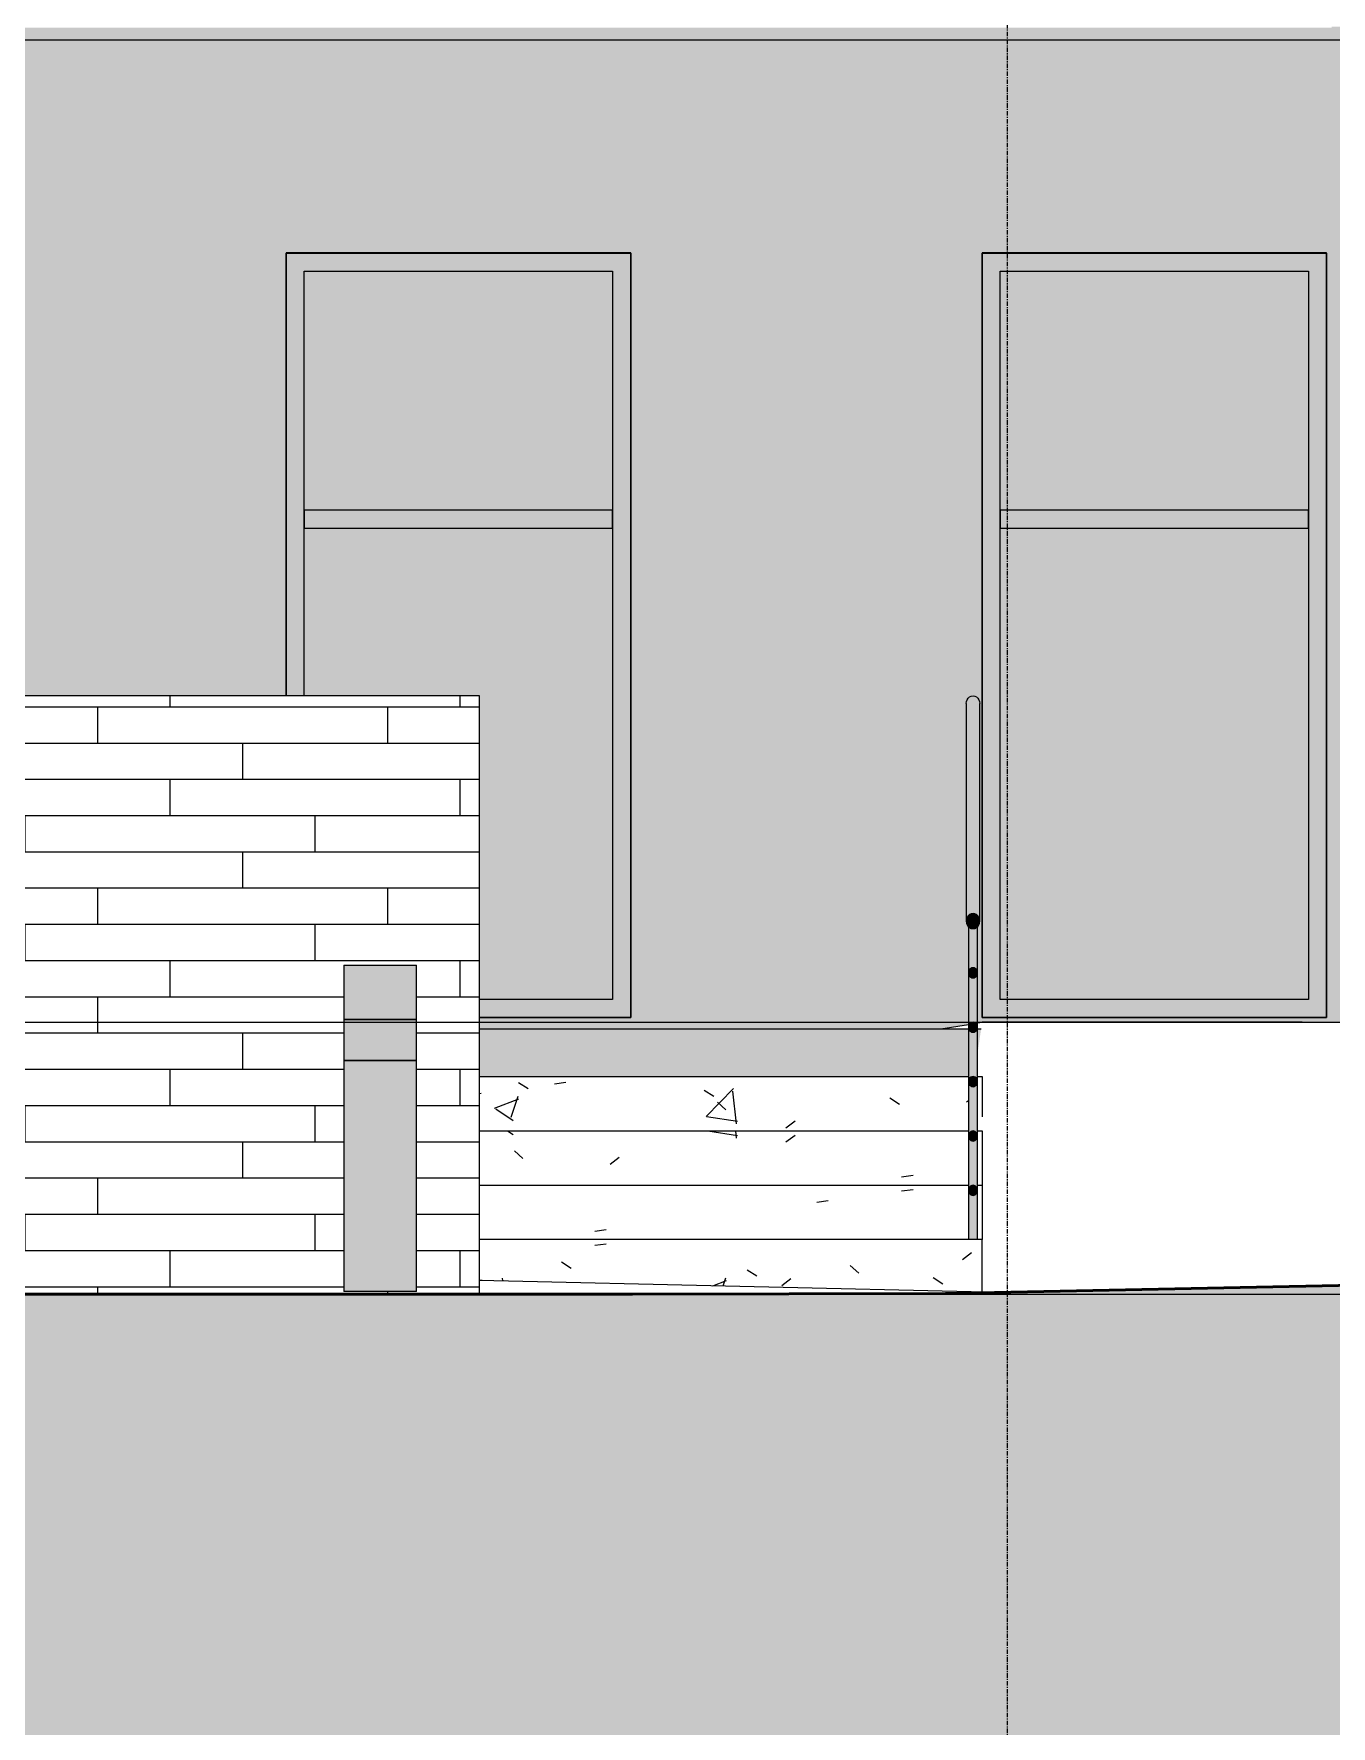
# Model space of a CAD drawing. Header units: inches. Extents: x 1750 to 8392, y -264 to 660.
# Drawn here: x 6081.2 to 6224.4, y -77.7 to 109.1 of the extents above; entities that cross this region are included whole.
import ezdxf

# ---------------------------------------------------------------- set-up
doc = ezdxf.new("R2010")
doc.units = ezdxf.units.IN
doc.header["$MEASUREMENT"] = 0
doc.linetypes.add('Grid Line 1_2_', pattern=[0.875, 0.5, -0.125, 0.125, -0.125])
for name, color, linetype, lineweight in [('0-4', 50, 'Continuous', 5), ('A-CLNG-1', 13, 'Continuous', 5), ('A-CLNG-2', 13, 'Continuous', 9), ('A-FLOR-3', 192, 'Continuous', 5), ('A-FLOR-4', 192, 'Continuous', 9), ('A-FLOR-HRAL', 11, 'Continuous', 9), ('A-FLOR-LEVL-1', 51, 'Grid Line 1_2_', 9), ('A-GLAZ-1', 151, 'Continuous', 9), ('A-WALL-2', 113, 'Continuous', 9), ('A-WALL-PATT-1', 111, 'Continuous', 9), ('C-TOPO', 7, 'Continuous', 9), ('C-TOPO-1', 250, 'Continuous', 50), ('E-LITE-EQPM', 33, 'Continuous', 9), ('S-GRID-1', 1, 'Grid Line 1_2_', 9), ('S-STRS', 31, 'Continuous', 9)]:
    doc.layers.add(name, color=color, linetype=linetype, lineweight=lineweight)

# ---------------------------------------------------------------- blocks, each defined once
blk = doc.blocks.new('CTR  - Topography_rvt-2-BUILDING ELEVATION - NORTH')
at = {"layer": 'C-TOPO'}
h = blk.add_hatch(dxfattribs=at)
h.set_pattern_fill('FP_53', color=256, style=0, pattern_type=2)
h.set_pattern_definition([(0, (12, 0), (24, 24), [24, -24]), (0, (12, 9), (24, 24), [24, -24]), (0, (12, 18), (24, 24), [24, -24]), (90, (15, 21), (-24, 24), [24, -24]), (90, (24, 21), (-24, 24), [24, -24]), (90, (33, 21), (-24, 24), [24, -24])])
h.paths.add_polyline_path([(-12266.32, -206.56), (-9756.5, -206.56), (-9756.5, -5.97), (-9850.93, -12.8), (-9884.03, -18), (-9993.08, -25.01), (-10043.15, -28.41), (-10085.62, -27.08), (-10085.62, -27.08), (-10090.52, -26.93), (-10093.89, -27.25), (-10098.38, -27.25), (-10127.62, -30), (-10150.81, -29.98), (-10171.39, -29.95), (-10408.3, -27.43), (-10466.25, -27.56), (-10486.95, -27.6), (-10517.54, -27.24), (-10526.34, -27.22), (-10534.89, -27.12), (-10585.35, -27.54), (-10642.59, -27.26), (-10678.15, -26.98), (-10823.04, -29.95), (-10880.28, -30), (-12280.07, -30), (-12280.07, -206.56), (-12266.59, -206.56)], flags=0)
for p, q in [((-10819.49, -0.08), (-10818.99, 0)), ((-10783.67, 0), (-10818.99, 0)), ((-10783.67, 0), (-10731.31, 0)), ((-10823.53, -0.75), (-10820.49, -0.25)), ((-10816.99, -29.82), (-10874.46, -28.49)), ((-10874.17, -28.51), (-10874.46, -28.5)), ((-10823.04, -29.95), (-10759.96, -28.66)), ((-10816.88, -29.82), (-10816.99, -29.82)), ((-10857.56, -30), (-10939.4, -30)), ((-10821.61, -29.92), (-10874.59, -30)), ((-10857.56, -30), (-10859.69, -30)), ((-10823.04, -29.95), (-10857.56, -30)), ((-10822.28, -29.94), (-10823.04, -29.95))]:
    blk.add_line(p, q, dxfattribs=at)
at = {"layer": 'C-TOPO-1'}
for p, q in [((-10759.96, -28.66), (-10823.04, -29.95)), ((-10857.56, -30), (-10939.4, -30)), ((-10823.04, -29.95), (-10857.56, -30))]:
    blk.add_line(p, q, dxfattribs=at)
blk = doc.blocks.new('CTR - 1st Phase - Common Walls_rvt-2-BUILDING ELEVATION - NORTH')
at = {"layer": 'A-FLOR-LEVL-1'}
for p, q in [((-12376.81, 0), (-9659.78, 0)), ((-12376.81, -30), (-9659.78, -30))]:
    blk.add_line(p, q, dxfattribs=at)
blk = doc.blocks.new('CTR - 1st Phase -Stairs _ Elevators_rvt-2-BUILDING ELEVATION - NORTH')
at = {"layer": 'A-FLOR-LEVL-1'}
for p, q in [((-12376.81, 0), (-9659.78, 0)), ((-12376.81, -30), (-9659.78, -30))]:
    blk.add_line(p, q, dxfattribs=at)
blk = doc.blocks.new('_THE_ WINDOW _ DOOR - Window - 1st Floor-V40-BUILDING ELEVATION - NORTH')
at = {"layer": 'A-GLAZ-1'}
for points in [[(-10857.76, 0.5), (-10857.76, 84.88), (-10895.79, 84.88), (-10895.79, 36), (-10893.79, 36), (-10893.79, 82.88), (-10859.76, 82.88), (-10859.76, 2.5), (-10874.46, 2.5), (-10874.46, 0.5), (-10859.76, 0.5)], [(-10874.46, 54.5), (-10859.76, 54.5), (-10859.76, 56.5), (-10893.79, 56.5), (-10893.79, 54.5)]]:
    blk.add_hatch(color=256, dxfattribs=at).paths.add_polyline_path(points, flags=0)
h = blk.add_hatch(color=256, dxfattribs=at)
h.paths.add_polyline_path([(-10874.46, 2.5), (-10859.76, 2.5), (-10859.76, 54.5), (-10893.79, 54.5), (-10893.79, 36), (-10874.46, 36), (-10874.46, 17.2)], flags=0)
h.paths.add_polyline_path([(-10874.46, 56.5), (-10859.76, 56.5), (-10859.76, 82.88), (-10893.79, 82.88), (-10893.79, 56.5)], flags=0)
for p, q in [((-10857.76, 84.88), (-10895.79, 84.88)), ((-10895.79, 84.88), (-10895.79, 36)), ((-10857.76, 0.5), (-10857.76, 84.88)), ((-10893.79, 36), (-10893.79, 82.88)), ((-10893.79, 82.88), (-10859.76, 82.88)), ((-10859.76, 82.88), (-10859.76, 2.5)), ((-10893.79, 56.5), (-10893.79, 54.5)), ((-10859.76, 56.5), (-10893.79, 56.5)), ((-10859.76, 54.5), (-10859.76, 56.5)), ((-10893.79, 54.5), (-10859.76, 54.5)), ((-10859.76, 2.5), (-10874.46, 2.5)), ((-10874.46, 0.5), (-10857.76, 0.5))]:
    blk.add_line(p, q, dxfattribs=at)
blk = doc.blocks.new('Railing - 1_-1411116-BUILDING ELEVATION - NORTH')
at = {"layer": 'A-FLOR-HRAL'}
h = blk.add_hatch(color=256, dxfattribs=at)
h.paths.add_polyline_path([(-10820.49, -24), (-10819.49, -24), (-10819.51, -18.7), (-10819.64, -18.95), (-10819.86, -19.1), (-10819.97, -19.1), (-10820.01, -19.1), (-10820.12, -19.1), (-10820.34, -18.95), (-10820.47, -18.7), (-10820.49, -18.7), (-10820.49, -23.17)], flags=0)
h.paths.add_polyline_path([(-10820.49, -18.31), (-10820.42, -18.15), (-10820.22, -18.03), (-10819.98, -18), (-10819.64, -18.08), (-10819.5, -18.26), (-10819.49, -18.31), (-10819.51, -12.7), (-10819.64, -12.95), (-10819.87, -13.1), (-10820.2, -13.06), (-10820.34, -12.95), (-10820.47, -12.7), (-10820.49, -12.84), (-10820.49, -18)], flags=0)
h.paths.add_polyline_path([(-10820.49, -12.31), (-10820.42, -12.15), (-10820.24, -12.04), (-10819.89, -12), (-10819.74, -12.04), (-10819.51, -12.2), (-10819.49, -12.21), (-10819.51, -6.72), (-10819.64, -6.95), (-10819.87, -7.1), (-10820.17, -7.07), (-10820.34, -6.95), (-10820.47, -6.7), (-10820.49, -6.84), (-10820.49, -12.28)], flags=0)
h.paths.add_polyline_path([(-10820.49, -6.31), (-10820.42, -6.15), (-10820.24, -6.04), (-10819.93, -6.01), (-10819.74, -6.04), (-10819.51, -6.2), (-10819.49, -6.21), (-10819.52, -0.75), (-10819.64, -0.96), (-10819.86, -1.1), (-10820.15, -1.09), (-10820.34, -0.95), (-10820.47, -0.7), (-10820.49, -0.75), (-10820.49, -6.28)], flags=0)
h.paths.add_polyline_path([(-10820.49, -0.31), (-10820.42, -0.15), (-10820.22, -0.03), (-10819.91, -0.01), (-10819.73, -0.04), (-10819.51, -0.2), (-10819.49, -0.08), (-10819.53, 5.23), (-10819.64, 5.05), (-10819.86, 4.9), (-10820.2, 4.94), (-10820.34, 5.05), (-10820.47, 5.3), (-10820.49, 5.3), (-10820.49, -0.25)], flags=0)
h.paths.add_polyline_path([(-10820.49, 5.69), (-10820.42, 5.85), (-10820.24, 5.96), (-10819.96, 6), (-10819.64, 5.92), (-10819.5, 5.78), (-10819.49, 5.79), (-10819.51, 10.52), (-10819.61, 10.42), (-10819.8, 10.35), (-10820.04, 10.33), (-10820.26, 10.37), (-10820.39, 10.44), (-10820.49, 10.46), (-10820.49, 5.79)], flags=0)
h = blk.add_hatch(color=256, dxfattribs=at)
h.paths.add_polyline_path([(-10819.88, 10.33), (-10819.58, 10.44), (-10819.8, 10.35), (-10819.94, 10.33)], flags=0)
h.paths.add_polyline_path([(-10820.03, 10.33), (-10820.3, 10.41), (-10820.04, 10.33)], flags=0)
for p, q in [((-10820.49, 10.57), (-10820.49, -24)), ((-10819.49, -24), (-10819.49, 10.57))]:
    blk.add_line(p, q, dxfattribs=at)
at = {"layer": 'A-FLOR-HRAL', "flags": 128}
for points in [[(-10820.03, 10.32), (-10820.1, 10.33), (-10820.3, 10.38), (-10820.44, 10.46), (-10820.48, 10.52)], [(-10819.5, 10.52), (-10819.54, 10.46), (-10819.68, 10.38), (-10819.88, 10.33), (-10819.95, 10.32)]]:
    blk.add_lwpolyline(points, dxfattribs=at)
blk = doc.blocks.new('Railing - Railing-1929021-BUILDING ELEVATION - NORTH')
at = {"layer": 'A-FLOR-HRAL'}
for points in [[(-10819.49, 5.44), (-10819.53, 5.81), (-10819.78, 5.97), (-10820.03, 6), (-10820.34, 5.92), (-10820.47, 5.78), (-10820.47, 5.59), (-10820.34, 5.84), (-10820.12, 5.98), (-10819.86, 5.98), (-10819.64, 5.84), (-10819.51, 5.59), (-10819.49, 5.49)], [(-10819.86, 4.9), (-10819.64, 5.05), (-10819.51, 5.3), (-10819.51, 5.59), (-10819.64, 5.84), (-10819.86, 5.98), (-10820.2, 5.94), (-10820.34, 5.84), (-10820.47, 5.59), (-10820.47, 5.3), (-10820.34, 5.05), (-10820.12, 4.9), (-10819.9, 4.9)], [(-10819.49, -0.56), (-10819.52, -0.19), (-10819.76, -0.03), (-10820.07, -0.01), (-10820.25, -0.04), (-10820.47, -0.2), (-10820.46, -0.37), (-10820.34, -0.16), (-10820.12, -0.02), (-10819.86, -0.02), (-10819.64, -0.16), (-10819.51, -0.41), (-10819.5, -0.5)], [(-10819.92, -1.1), (-10819.83, -1.09), (-10819.64, -0.95), (-10819.51, -0.7), (-10819.51, -0.41), (-10819.64, -0.16), (-10819.86, -0.02), (-10820.14, -0.03), (-10820.34, -0.16), (-10820.47, -0.41), (-10820.47, -0.7), (-10820.34, -0.96), (-10820.12, -1.1), (-10819.98, -1.1)], [(-10820.49, -6.56), (-10820.42, -6.28), (-10820.24, -6.07), (-10819.99, -6), (-10819.74, -6.07), (-10819.56, -6.28), (-10819.49, -6.41), (-10819.51, -6.2), (-10819.74, -6.04), (-10820.05, -6.01), (-10820.24, -6.04), (-10820.47, -6.2), (-10820.49, -6.41)], [(-10820.04, -7.1), (-10819.81, -7.07), (-10819.64, -6.95), (-10819.51, -6.7), (-10819.51, -6.41), (-10819.64, -6.16), (-10819.86, -6.02), (-10820.17, -6.04), (-10820.34, -6.16), (-10820.47, -6.41), (-10820.47, -6.7), (-10820.34, -6.95), (-10820.11, -7.1)], [(-10820.49, -12.56), (-10820.42, -12.28), (-10820.24, -12.07), (-10819.99, -12), (-10819.74, -12.07), (-10819.56, -12.28), (-10819.49, -12.41), (-10819.51, -12.2), (-10819.74, -12.04), (-10820.03, -12), (-10820.24, -12.04), (-10820.47, -12.2), (-10820.49, -12.41)], [(-10820.02, -13.1), (-10819.78, -13.06), (-10819.64, -12.95), (-10819.51, -12.7), (-10819.51, -12.41), (-10819.64, -12.16), (-10819.86, -12.02), (-10820.19, -12.05), (-10820.34, -12.16), (-10820.47, -12.42), (-10820.47, -12.7), (-10820.34, -12.95), (-10820.12, -13.1)], [(-10820.49, -18.56), (-10820.42, -18.28), (-10820.24, -18.07), (-10819.99, -18), (-10819.74, -18.07), (-10819.55, -18.29), (-10819.49, -18.41), (-10819.51, -18.2), (-10819.76, -18.03), (-10820, -18), (-10820.34, -18.08), (-10820.48, -18.26), (-10820.49, -18.41)], [(-10820.01, -19.1), (-10819.97, -19.1), (-10819.86, -19.1), (-10819.64, -18.95), (-10819.51, -18.7), (-10819.51, -18.41), (-10819.64, -18.16), (-10819.86, -18.02), (-10820.12, -18.02), (-10820.34, -18.16), (-10820.47, -18.41), (-10820.47, -18.7), (-10820.34, -18.95), (-10820.12, -19.1)]]:
    blk.add_hatch(color=256, dxfattribs=at).paths.add_polyline_path(points, flags=0)
for p, q in [((-10820.49, 6.47), (-10820.49, 5.44)), ((-10819.49, 5.44), (-10819.49, 6.47)), ((-10820.49, 0.47), (-10820.49, -0.56)), ((-10819.49, -0.56), (-10819.49, 0.47)), ((-10820.49, -5.53), (-10820.49, -6.56)), ((-10819.49, -6.56), (-10819.49, -5.53)), ((-10820.49, -11.52), (-10820.49, -12.56)), ((-10819.49, -12.56), (-10819.49, -11.52)), ((-10820.49, -17.52), (-10820.49, -18.56)), ((-10819.49, -18.56), (-10819.49, -17.52))]:
    blk.add_line(p, q, dxfattribs=at)
at = {"layer": 'A-FLOR-HRAL', "flags": 128}
for points in [[(-10819.49, 5.44), (-10819.51, 5.59), (-10819.56, 5.72), (-10819.64, 5.84), (-10819.74, 5.93), (-10819.86, 5.98), (-10819.99, 6), (-10820.12, 5.98), (-10820.24, 5.93), (-10820.34, 5.84), (-10820.42, 5.72), (-10820.47, 5.59), (-10820.49, 5.44)], [(-10820.49, 5.44), (-10820.47, 5.3), (-10820.42, 5.16), (-10820.34, 5.05), (-10820.24, 4.96), (-10820.12, 4.9), (-10819.99, 4.88), (-10819.86, 4.9), (-10819.74, 4.96), (-10819.64, 5.05), (-10819.56, 5.16), (-10819.51, 5.3), (-10819.49, 5.44)], [(-10819.49, -0.56), (-10819.51, -0.41), (-10819.56, -0.28), (-10819.64, -0.16), (-10819.74, -0.07), (-10819.86, -0.02), (-10819.99, 0), (-10820.12, -0.02), (-10820.24, -0.07), (-10820.34, -0.16), (-10820.42, -0.28), (-10820.47, -0.41), (-10820.49, -0.56)], [(-10820.49, -0.56), (-10820.47, -0.7), (-10820.42, -0.84), (-10820.34, -0.95), (-10820.24, -1.04), (-10820.12, -1.1), (-10819.99, -1.12), (-10819.86, -1.1), (-10819.74, -1.04), (-10819.64, -0.95), (-10819.56, -0.84), (-10819.51, -0.7), (-10819.49, -0.56)], [(-10819.49, -6.56), (-10819.51, -6.41), (-10819.56, -6.28), (-10819.64, -6.16), (-10819.74, -6.07), (-10819.86, -6.02), (-10819.99, -6), (-10820.12, -6.02), (-10820.24, -6.07), (-10820.34, -6.16), (-10820.42, -6.28), (-10820.47, -6.41), (-10820.49, -6.56)], [(-10820.49, -6.56), (-10820.47, -6.7), (-10820.42, -6.84), (-10820.34, -6.95), (-10820.24, -7.04), (-10820.12, -7.1), (-10819.99, -7.12), (-10819.86, -7.1), (-10819.74, -7.04), (-10819.64, -6.95), (-10819.56, -6.84), (-10819.51, -6.7), (-10819.49, -6.56)], [(-10819.49, -12.56), (-10819.51, -12.41), (-10819.56, -12.28), (-10819.64, -12.16), (-10819.74, -12.07), (-10819.86, -12.02), (-10819.99, -12), (-10820.12, -12.02), (-10820.24, -12.07), (-10820.34, -12.16), (-10820.42, -12.28), (-10820.47, -12.41), (-10820.49, -12.56)], [(-10820.49, -12.56), (-10820.47, -12.7), (-10820.42, -12.84), (-10820.34, -12.95), (-10820.24, -13.04), (-10820.12, -13.1), (-10819.99, -13.12), (-10819.86, -13.1), (-10819.74, -13.04), (-10819.64, -12.95), (-10819.56, -12.84), (-10819.51, -12.7), (-10819.49, -12.56)], [(-10819.49, -18.56), (-10819.51, -18.41), (-10819.56, -18.28), (-10819.64, -18.16), (-10819.74, -18.07), (-10819.86, -18.02), (-10819.99, -18), (-10820.12, -18.02), (-10820.24, -18.07), (-10820.34, -18.16), (-10820.42, -18.28), (-10820.47, -18.41), (-10820.49, -18.56)], [(-10820.49, -18.56), (-10820.47, -18.7), (-10820.42, -18.84), (-10820.34, -18.95), (-10820.24, -19.04), (-10820.12, -19.1), (-10819.99, -19.12), (-10819.86, -19.1), (-10819.74, -19.04), (-10819.64, -18.95), (-10819.56, -18.84), (-10819.51, -18.7), (-10819.49, -18.56)]]:
    blk.add_lwpolyline(points, dxfattribs=at)
blk.add_blockref('Railing - 1_-1411116-BUILDING ELEVATION - NORTH', (0, 0))
blk = doc.blocks.new('Top Rail Type - Top Rail_Internal_-1929038-BUILDING ELEVATION - NORTH')
at = {"layer": 'A-FLOR-HRAL'}
for points in [[(-10819.24, 11.16), (-10819.26, 35.38), (-10819.34, 35.58), (-10819.46, 35.75), (-10819.61, 35.89), (-10819.8, 35.97), (-10819.99, 36), (-10820.18, 35.97), (-10820.36, 35.89), (-10820.52, 35.75), (-10820.64, 35.58), (-10820.71, 35.38), (-10820.74, 35.16), (-10820.71, 11.38), (-10820.64, 11.58), (-10820.42, 11.84), (-10820.24, 11.95), (-10820.04, 11.99), (-10819.94, 11.99), (-10819.68, 11.92), (-10819.54, 11.82), (-10819.46, 11.75), (-10819.34, 11.58), (-10819.25, 11.22)], [(-10819.99, 10.32), (-10819.68, 10.41), (-10819.51, 10.52), (-10819.46, 10.57), (-10819.34, 10.74), (-10819.26, 10.94), (-10819.25, 11.22), (-10819.26, 11.38), (-10819.34, 11.58), (-10819.58, 11.85), (-10819.74, 11.95), (-10819.94, 11.99), (-10820.12, 11.98), (-10820.3, 11.92), (-10820.48, 11.79), (-10820.52, 11.75), (-10820.64, 11.58), (-10820.73, 11.22), (-10820.74, 11.16), (-10820.71, 10.94), (-10820.58, 10.66), (-10820.4, 10.46), (-10820.24, 10.38), (-10820.03, 10.33)]]:
    blk.add_hatch(color=256, dxfattribs=at).paths.add_polyline_path(points, flags=0)
for p, q in [((-10820.74, 35.16), (-10820.74, 11.16)), ((-10819.24, 11.16), (-10819.24, 35.16))]:
    blk.add_line(p, q, dxfattribs=at)
at = {"layer": 'A-FLOR-HRAL', "flags": 128}
for points in [[(-10820.74, 35.16), (-10820.71, 35.38), (-10820.64, 35.58), (-10820.52, 35.75), (-10820.36, 35.89), (-10820.18, 35.97), (-10819.99, 36), (-10819.8, 35.97), (-10819.61, 35.89), (-10819.46, 35.75), (-10819.34, 35.58), (-10819.26, 35.38), (-10819.24, 35.16)], [(-10819.24, 11.16), (-10819.26, 11.38), (-10819.34, 11.58), (-10819.46, 11.75), (-10819.61, 11.89), (-10819.8, 11.97), (-10819.99, 12), (-10820.18, 11.97), (-10820.36, 11.89), (-10820.52, 11.75), (-10820.64, 11.58), (-10820.71, 11.38), (-10820.74, 11.16)], [(-10820.74, 11.16), (-10820.71, 10.94), (-10820.64, 10.74), (-10820.52, 10.57), (-10820.36, 10.44), (-10820.18, 10.35), (-10819.99, 10.32), (-10819.8, 10.35), (-10819.61, 10.44), (-10819.46, 10.57), (-10819.34, 10.74), (-10819.26, 10.94), (-10819.24, 11.16)]]:
    blk.add_lwpolyline(points, dxfattribs=at)
blk = doc.blocks.new('_THE_ WINDOW _ DOOR - Window - 1st Floor-V39-BUILDING ELEVATION - NORTH')
at = {"layer": 'A-GLAZ-1'}
h = blk.add_hatch(color=256, dxfattribs=at)
h.paths.add_polyline_path([(-10281.01, 0.5), (-10242.99, 0.5), (-10242.99, 84.88), (-10281.01, 84.88), (-10281.01, 68.53)], flags=0)
h.paths.add_polyline_path([(-10244.99, 2.5), (-10279.01, 2.5), (-10279.01, 82.88), (-10244.99, 82.88), (-10244.99, 68.53)], flags=0)
h = blk.add_hatch(color=256, dxfattribs=at)
h.paths.add_polyline_path([(-10279.01, 2.5), (-10244.99, 2.5), (-10244.99, 54.5), (-10279.01, 54.5), (-10279.01, 36.53)], flags=0)
h.paths.add_polyline_path([(-10271.36, 56.5), (-10244.99, 56.5), (-10244.99, 82.88), (-10279.01, 82.88), (-10279.01, 56.5)], flags=0)
blk.add_hatch(color=256, dxfattribs=at).paths.add_polyline_path([(-10244.99, 54.5), (-10244.99, 56.5), (-10279.01, 56.5), (-10279.01, 54.5), (-10250.64, 54.5)], flags=0)
for p, q in [((-10242.99, 84.88), (-10281.01, 84.88)), ((-10281.01, 84.88), (-10281.01, 0.5)), ((-10242.99, 0.5), (-10242.99, 84.88)), ((-10279.01, 2.5), (-10279.01, 82.88)), ((-10279.01, 82.88), (-10244.99, 82.88)), ((-10244.99, 82.88), (-10244.99, 2.5)), ((-10279.01, 56.5), (-10279.01, 54.5)), ((-10244.99, 56.5), (-10279.01, 56.5)), ((-10244.99, 54.5), (-10244.99, 56.5)), ((-10279.01, 54.5), (-10244.99, 54.5)), ((-10244.99, 2.5), (-10279.01, 2.5)), ((-10281.01, 0.5), (-10242.99, 0.5))]:
    blk.add_line(p, q, dxfattribs=at)
blk = doc.blocks.new('Pathway_Cooper_McGraw-Edison _BSC-BRC_Round - Pathway_Cooper_McGraw-Edison _BSC-BRC_Round-V48-BUILDING ELEVATION - NORTH')
at = {"layer": 'E-LITE-EQPM'}
for points in [[(-12122.18, 0.28), (-12121.15, 0.28), (-12121.15, 6.28), (-12125.15, 6.28), (-12125.15, 0.28), (-12122.35, 0.28)], [(-12120.11, 0.28), (-12117.15, 0.28), (-12117.15, 6.28), (-12121.15, 6.28), (-12121.15, 0.28)], [(-12125.15, -4.22), (-12121.15, -4.22), (-12121.15, 0.28), (-12125.15, 0.28), (-12125.15, -0.24)], [(-12117.68, -4.22), (-12117.15, -4.22), (-12117.15, 0.28), (-12121.15, 0.28), (-12121.15, -4.22), (-12118.32, -4.22)], [(-12125.15, -29.72), (-12121.15, -29.72), (-12121.15, -4.22), (-12125.15, -4.22), (-12125.15, -23.17)], [(-12117.15, -29.72), (-12117.15, -4.22), (-12121.15, -4.22), (-12121.15, -29.72), (-12117.28, -29.72)]]:
    blk.add_hatch(color=256, dxfattribs=at).paths.add_polyline_path(points, flags=0)
for p, q in [((-12125.15, 6.28), (-12125.15, 0.28)), ((-12125.15, 6.28), (-12121.15, 6.28)), ((-12121.15, 6.28), (-12117.15, 6.28)), ((-12117.15, 0.28), (-12117.15, 6.28)), ((-12121.15, 0.28), (-12125.15, 0.28)), ((-12125.15, 0.28), (-12125.15, -4.22)), ((-12125.15, 0.28), (-12121.15, 0.28)), ((-12117.15, 0.28), (-12121.15, 0.28)), ((-12121.15, 0.28), (-12117.15, 0.28)), ((-12117.15, -4.22), (-12117.15, 0.28)), ((-12121.15, -4.22), (-12125.15, -4.22)), ((-12125.15, -4.22), (-12125.15, -29.72)), ((-12125.15, -4.22), (-12121.15, -4.22)), ((-12117.15, -4.22), (-12121.15, -4.22)), ((-12121.15, -4.22), (-12117.15, -4.22)), ((-12117.15, -29.72), (-12117.15, -4.22)), ((-12121.15, -29.72), (-12125.15, -29.72)), ((-12117.15, -29.72), (-12121.15, -29.72))]:
    blk.add_line(p, q, dxfattribs=at)

msp = doc.modelspace()

# ---------------------------------------------------------------- hatches: boundary and pattern name
at = {"layer": 'A-CLNG-1'}
msp.add_hatch(color=256, dxfattribs=at).paths.add_polyline_path([(7011.7967, 108.375), (7024.4392, 108.375), (7024.4392, 109.75), (6656.5642, 109.75), (6656.5642, 109.875), (6646.8142, 109.875), (6646.8142, 109.75), (6646.6892, 109.75), (6646.6884, 109.75), (6234.2267, 109.75), (6234.2267, 109.875), (6224.4767, 109.8527), (6224.4767, 109.75), (5916.7767, 109.75), (5916.7767, 109.875), (5907.0267, 109.8321), (5907.0267, 109.75), (5571.2392, 109.75), (5571.2392, 108.375), (6995.7892, 108.375)], flags=0)
at = {"layer": 'A-FLOR-3'}
h = msp.add_hatch(color=256, dxfattribs=at)
h.paths.add_polyline_path([(6184.3892, -6), (6184.3892, -0.75), (6130.4142, -0.75), (6130.4142, -6), (6183.7483, -6)], flags=0)
h.paths.add_polyline_path([(6185.3892, -3.4864), (6185.7816, -0.75), (6185.3892, -0.75), (6185.3892, -1.4002)], flags=0)
at = {"layer": 'A-WALL-PATT-1'}
h = msp.add_hatch(dxfattribs=at)
h.set_pattern_fill('FP_67', color=256, style=0, pattern_type=2)
h.set_pattern_definition([(0, (5577.8896, -29.2), (0, 4), []), (90, (5577.89, -29.2), (-8, 8), [4, -28]), (90, (5593.89, -25.2), (-8, 8), [4, -28])])
h.paths.add_polyline_path([(6038.6892, 75.5), (6065.4557, 68.4979), (6040.8114, 74.9438)], flags=0)
h.paths.add_polyline_path([(5991.7642, -16), (5991.7642, 36), (5994.2642, 36), (5994.2642, 84.875), (6032.2892, 84.875), (6032.2892, 73.832), (6038.6892, 75.5), (6077.6892, 65.2384), (6077.6892, 56.8187), (6053.1476, 68.5291), (6077.5801, 56.7493), (6054.9527, 50.7957), (6041.4126, 71.2901), (6054.6892, 50.767), (6032.2892, 50.767), (6032.2892, 36), (6109.0892, 36), (6109.0892, 84.875), (6147.1142, 84.875), (6147.1142, 0.5), (6130.4142, 0.5), (6130.4142, -0.75), (6181.5876, -0.7106), (6184.3892, -0.2429), (6184.3559, 10.5729), (6184.2397, 10.7422), (6184.1648, 10.9444), (6184.1392, 11.3823), (6184.1648, 35.3785), (6184.2397, 35.5807), (6184.3589, 35.7544), (6184.5142, 35.8877), (6184.6951, 35.9714), (6184.8892, 36), (6185.0833, 35.9714), (6185.2642, 35.8877), (6185.4196, 35.7544), (6185.5387, 35.5807), (6185.6137, 35.3785), (6185.6392, 35.1615), (6185.6137, 10.9444), (6185.5387, 10.7422), (6185.3892, 10.4645), (6185.3892, -0.0826), (6185.8892, 0), (6781.0896, 0), (6781.3804, -0.75), (6781.5892, -0.7178), (6781.5559, 10.5729), (6781.4397, 10.7422), (6781.3648, 10.9444), (6781.3392, 11.3785), (6781.3648, 35.3785), (6781.4397, 35.5807), (6781.5589, 35.7544), (6781.7142, 35.8877), (6781.8951, 35.9714), (6782.0892, 36), (6782.2833, 35.9714), (6782.4642, 35.8877), (6782.6196, 35.7544), (6782.7387, 35.5807), (6782.8137, 35.3785), (6782.8392, 35.1615), (6782.8137, 10.9444), (6782.7387, 10.7422), (6782.5892, 10.4588), (6782.5892, -0.75), (6836.5642, -0.75), (6836.5642, 0.5), (6800.4767, 0.5), (6800.4767, 84.875), (6838.5017, 84.875), (6838.5017, 36), (6838.8767, 36), (6838.8767, 84.875), (6876.9017, 84.875), (6876.9017, 36), (6915.4892, 36), (6915.4892, 84.875), (6953.5142, 84.875), (6953.5142, 70.3901), (6973.0892, 75.5), (6995.7892, 69.5678), (6995.7892, 108.375), (5577.8892, 108.375), (5577.8892, -0.5521), (5704.3892, -0.5521), (5704.3892, 0), (5609.8892, 0), (5609.8892, 93), (5840.2892, 93), (5840.2892, 0), (5718.4591, 0), (5718.4591, -1.0489), (5753.8945, -4), (5777.9097, -4), (5922.0005, -16), (5986.5939, -16)], flags=0)
h.paths.add_polyline_path([(5705.8642, 0), (5710.4591, -0.3827), (5710.4591, 0)], flags=0)
h.paths.add_polyline_path([(5705.3892, -0.5521), (5705.8642, -0.5521), (5705.8642, 0), (5705.3892, 0), (5705.3892, -0.3011)], flags=0)
h.paths.add_polyline_path([(5974.5392, 0.5), (5936.5142, 0.5), (5936.5142, 84.875), (5974.5392, 84.875), (5974.5392, 22.6811)], flags=0)
h.paths.add_polyline_path([(6188.6771, 0.5), (6185.8892, 0.5), (6185.8892, 84.875), (6223.9142, 84.875), (6223.9142, 0.5), (6193.606, 0.5)], flags=0)
h.paths.add_polyline_path([(6339.6767, 0.5), (6339.6767, 84.875), (6377.7017, 84.875), (6377.7017, 0.5), (6365.9213, 0.5)], flags=0)
h.paths.add_polyline_path([(6378.0767, 0.5), (6378.0767, 84.875), (6416.1017, 84.875), (6416.1017, 0.5), (6380.9027, 0.5)], flags=0)
h.paths.add_polyline_path([(6493.0892, 0.5), (6493.0892, 84.875), (6531.1142, 84.875), (6531.1142, 0.5), (6495.0892, 0.5)], flags=0)
h.paths.add_polyline_path([(6761.8892, 0.5), (6723.8642, 0.5), (6723.8642, 84.875), (6761.8892, 84.875), (6761.8892, 68.5291)], flags=0)
h.paths.add_polyline_path([(6569.8892, 0.5), (6531.8642, 0.5), (6531.8642, 84.875), (6569.8892, 84.875), (6569.8892, 22.6811)], flags=0)
h.paths.add_polyline_path([(6230.2517, 8), (6230.2517, 53), (6259.2517, 53), (6259.2517, 8), (6230.8142, 8)], flags=0)
h.paths.add_polyline_path([(6613.2517, 8), (6613.2517, 53), (6642.2517, 53), (6642.2517, 8), (6613.8142, 8)], flags=0)
h.paths.add_polyline_path([(6995.7892, 36), (6995.7892, 52.4892), (6989.3527, 50.7957), (6975.8126, 71.2901), (6989.0892, 50.767), (6957.1078, 50.7957), (6970.3178, 71.2901), (6956.8258, 50.7957), (6953.5142, 51.667), (6953.5142, 36), (6992.0812, 36)], flags=0)
h.paths.add_polyline_path([(6995.7892, 64.5555), (6995.7892, 64.6265), (6987.5476, 68.5291), (6994.2291, 65.3077)], flags=0)
h.paths.add_polyline_path([(6032.2892, 65.6068), (6035.8825, 71.2366), (6032.2892, 65.7783)], flags=0)
h.paths.add_polyline_path([(6953.5142, 66.0622), (6958.5365, 68.5291), (6953.5142, 66.1234)], flags=0)
h.paths.add_polyline_path([(6995.7892, 69.5272), (6995.7892, 69.5509), (6992.0812, 70.5029)], flags=0)
h.paths.add_polyline_path([(6042.7625, 85.7022), (6042.3919, 85.7165), (6042.5644, 85.7022), (6042.7613, 85.7022)], flags=0)
h.paths.add_polyline_path([(6039.0083, 77.384), (6038.2942, 77.384), (6038.2942, 77.9781), (6038.5407, 78.0069), (6038.5967, 79.2383), (6038.6124, 79.4177), (6038.8916, 80.8452), (6039.3014, 82.0113), (6040.073, 82.8954), (6040.8401, 83.4062), (6040.8401, 83.6562), (6041.0343, 83.6562), (6041.0928, 83.7238), (6040.9077, 83.7238), (6040.9372, 85.2238), (6041.0928, 85.2238), (6041.0002, 85.2913), (6040.8401, 85.2913), (6040.8401, 85.5413), (6040.9372, 85.5413), (6041.0343, 85.6382), (6041.7092, 85.7222), (6041.5647, 85.7151), (6041.5207, 85.744), (6041.4949, 85.7609), (6041.3989, 85.744), (6041.3902, 85.8142), (6041.3377, 85.815), (6041.3902, 85.9275), (6041.6977, 87.8305), (6041.1642, 88.0514), (6040.6982, 88.409), (6040.3407, 88.875), (6040.1159, 89.4177), (6040.0392, 90), (6040.1159, 90.5823), (6040.3407, 91.125), (6040.7667, 91.6435), (6041.1642, 91.9486), (6041.7069, 92.1733), (6042.2892, 92.25), (6042.8716, 92.1733), (6043.4142, 91.9486), (6043.9296, 91.5267), (6044.2378, 91.125), (6044.4626, 90.5823), (6044.5392, 90), (6044.4626, 89.4177), (6044.2378, 88.875), (6043.8802, 88.409), (6043.4142, 88.0514), (6042.8814, 87.8267), (6043.2309, 85.8669), (6043.2309, 85.7994), (6043.1344, 85.7967), (6043.1344, 85.751), (6043.1515, 85.7063), (6042.787, 85.707), (6042.98, 85.702), (6043.5782, 85.6186), (6043.6708, 85.5413), (6043.7383, 85.5413), (6043.7383, 85.2913), (6043.5442, 85.2913), (6043.4857, 85.2238), (6043.6708, 85.2238), (6043.6413, 83.7238), (6043.4857, 83.7238), (6043.5824, 83.6562), (6043.7383, 83.6562), (6043.7383, 83.4062), (6044.6144, 82.8113), (6045.3338, 81.926), (6045.7402, 80.5722), (6045.9661, 79.4177), (6046.0381, 77.9781), (6046.2843, 77.9781), (6046.2843, 77.384), (6039.1077, 77.384)], flags=0)
h.paths.add_polyline_path([(5600.3672, 85.7022), (5599.9966, 85.7165), (5600.169, 85.7022), (5600.3659, 85.7022)], flags=0)
h.paths.add_polyline_path([(5597.447, 77.384), (5595.8989, 77.384), (5595.8989, 77.9781), (5596.1451, 77.9781), (5596.2014, 79.2383), (5596.2171, 79.4177), (5596.4963, 80.8452), (5596.9061, 82.0113), (5597.6777, 82.8954), (5598.4448, 83.4062), (5598.4448, 83.6562), (5598.6389, 83.6562), (5598.6975, 83.7238), (5598.5124, 83.7238), (5598.5419, 85.2238), (5598.6975, 85.2238), (5598.6049, 85.2913), (5598.4448, 85.2913), (5598.4448, 85.5413), (5598.5419, 85.5413), (5598.6389, 85.6382), (5599.3139, 85.7222), (5599.1694, 85.7151), (5599.1254, 85.744), (5599.0996, 85.7609), (5599.0036, 85.744), (5598.9949, 85.8142), (5598.9423, 85.815), (5598.9949, 85.9275), (5599.3024, 87.8305), (5598.7689, 88.0514), (5598.3029, 88.409), (5597.9454, 88.875), (5597.7206, 89.4177), (5597.6439, 90), (5597.7206, 90.5823), (5597.9454, 91.125), (5598.3029, 91.591), (5598.7689, 91.9486), (5599.3116, 92.1733), (5599.8939, 92.25), (5600.4763, 92.1733), (5601.0189, 91.9486), (5601.4849, 91.591), (5601.8425, 91.125), (5602.0672, 90.5823), (5602.1429, 89.9922), (5602.0672, 89.4177), (5601.8425, 88.875), (5601.4849, 88.409), (5601.0189, 88.0514), (5600.4861, 87.8267), (5600.8356, 85.8669), (5600.8356, 85.7994), (5600.7391, 85.7967), (5600.7391, 85.751), (5600.7562, 85.7063), (5600.3917, 85.707), (5600.5847, 85.702), (5601.1829, 85.6186), (5601.2869, 85.5413), (5601.343, 85.5413), (5601.343, 85.2913), (5601.1489, 85.2913), (5601.0904, 85.2238), (5601.2755, 85.2238), (5601.246, 83.7238), (5601.0904, 83.7238), (5601.1829, 83.6562), (5601.343, 83.6562), (5601.343, 83.4062), (5602.2191, 82.8113), (5602.9385, 81.926), (5603.3274, 80.662), (5603.5708, 79.4177), (5603.6428, 77.9781), (5603.889, 77.9781), (5603.889, 77.384), (5597.7524, 77.384)], flags=0)
h.paths.add_polyline_path([(6790.95, 85.7022), (6790.5794, 85.7165), (6790.7519, 85.7022), (6790.9488, 85.7022)], flags=0)
h.paths.add_polyline_path([(6790.4767, 77.384), (6786.4817, 77.384), (6786.4817, 77.9781), (6786.7279, 77.9781), (6786.7842, 79.2383), (6786.7999, 79.4177), (6787.0791, 80.8452), (6787.4415, 81.9544), (6788.2605, 82.8954), (6789.0276, 83.4062), (6789.0276, 83.6562), (6789.2218, 83.6562), (6789.2803, 83.7238), (6789.0952, 83.7238), (6789.1247, 85.2238), (6789.2803, 85.2238), (6789.1877, 85.2913), (6789.0276, 85.2913), (6789.0276, 85.5413), (6789.1247, 85.5413), (6789.2218, 85.6382), (6789.8967, 85.7222), (6789.7522, 85.7151), (6789.7082, 85.744), (6789.6824, 85.7609), (6789.5864, 85.744), (6789.5777, 85.8142), (6789.5252, 85.815), (6789.5777, 85.9275), (6789.8852, 87.8305), (6789.3517, 88.0514), (6788.8857, 88.409), (6788.5282, 88.875), (6788.3034, 89.4177), (6788.2267, 90), (6788.3034, 90.5823), (6788.5282, 91.125), (6788.8857, 91.591), (6789.3517, 91.9486), (6789.8944, 92.1733), (6790.4767, 92.25), (6791.0591, 92.1733), (6791.6017, 91.9486), (6792.0677, 91.591), (6792.4625, 91.0351), (6792.6501, 90.5823), (6792.7267, 90), (6792.6501, 89.4177), (6792.4253, 88.875), (6792.0677, 88.409), (6791.6017, 88.0514), (6791.0689, 87.8267), (6791.4184, 85.8669), (6791.4184, 85.7994), (6791.3219, 85.7967), (6791.3219, 85.751), (6791.339, 85.7063), (6790.9745, 85.707), (6791.1675, 85.702), (6791.7657, 85.6186), (6791.8779, 85.5413), (6791.9258, 85.5413), (6791.9258, 85.2913), (6791.7317, 85.2913), (6791.6732, 85.2238), (6791.8583, 85.2238), (6791.8288, 83.7238), (6791.6732, 83.7238), (6791.7657, 83.6562), (6791.9258, 83.6562), (6791.9258, 83.4062), (6792.8019, 82.8113), (6793.5213, 81.926), (6793.9102, 80.662), (6794.1536, 79.4177), (6794.2256, 77.9781), (6794.4718, 77.9781), (6794.4718, 77.384), (6791.5014, 77.384)], flags=0)
h.paths.add_polyline_path([(6434.5134, 85.7022), (6434.1729, 85.7207), (6434.2649, 85.7022), (6434.5121, 85.7022)], flags=0)
h.paths.add_polyline_path([(6437.3211, 77.384), (6430.0451, 77.384), (6430.0451, 77.9781), (6430.2913, 77.9781), (6430.3476, 79.2383), (6430.3633, 79.4177), (6430.6425, 80.8452), (6431.0048, 81.9544), (6431.8239, 82.8954), (6432.591, 83.4062), (6432.591, 83.6562), (6432.7851, 83.6562), (6432.8437, 83.7238), (6432.6586, 83.7238), (6432.6881, 85.2238), (6432.8437, 85.2238), (6432.7511, 85.2913), (6432.591, 85.2913), (6432.591, 85.5413), (6432.7022, 85.5587), (6432.7851, 85.6382), (6433.4601, 85.7222), (6433.3342, 85.7185), (6433.2716, 85.744), (6433.2458, 85.7609), (6433.1498, 85.744), (6433.1411, 85.8142), (6433.0885, 85.815), (6433.1411, 85.9275), (6433.4486, 87.8305), (6432.9151, 88.0514), (6432.4491, 88.409), (6432.0916, 88.875), (6431.8668, 89.4177), (6431.7901, 90), (6431.8668, 90.5823), (6432.0916, 91.125), (6432.4491, 91.591), (6432.9151, 91.9486), (6433.4578, 92.1733), (6434.0401, 92.25), (6434.6225, 92.1733), (6435.1651, 91.9486), (6435.6311, 91.591), (6435.9887, 91.125), (6436.2134, 90.5823), (6436.2901, 90), (6436.2134, 89.4177), (6435.9887, 88.875), (6435.5731, 88.3645), (6435.1201, 88.0328), (6434.6323, 87.8267), (6434.9818, 85.8669), (6434.9818, 85.7994), (6434.8853, 85.7967), (6434.8853, 85.751), (6434.9408, 85.7022), (6434.6148, 85.7221), (6434.7282, 85.7022), (6435.3291, 85.6186), (6435.4217, 85.5413), (6435.4892, 85.5413), (6435.4892, 85.2913), (6435.2951, 85.2913), (6435.2366, 85.2238), (6435.4217, 85.2238), (6435.3922, 83.7238), (6435.2366, 83.7238), (6435.3291, 83.6562), (6435.4892, 83.6562), (6435.4892, 83.4062), (6436.3653, 82.8113), (6437.0847, 81.926), (6437.4736, 80.662), (6437.717, 79.4177), (6437.789, 77.9781), (6438.0352, 77.9781), (6438.0352, 77.384), (6437.3368, 77.384)], flags=0)
h.paths.add_polyline_path([(6434.3054, 85.6417), (6433.8662, 85.6531), (6434.0401, 85.6472)], flags=0)
h = msp.add_hatch(dxfattribs=at)
h.set_pattern_fill('FP_61', color=256, style=0, pattern_type=2)
h.set_pattern_definition([(0, (6128.2896, -29.2), (0, 4), []), (90, (6128.29, -29.2), (-8, 8), [4, -28]), (90, (6144.29, -25.2), (-8, 8), [4, -28])])
h.paths.add_polyline_path([(6117.4591, -30), (6130.4142, -29.9998), (6130.4142, 36), (5996.0142, 36), (5996.0142, -29.0805), (5996.4591, -29.0916), (5996.4591, 6.2807), (6004.4591, 6.2807), (6004.4591, -29.2913), (6032.8486, -30), (6116.6376, -30)], flags=0)
h.paths.add_polyline_path([(6123.4591, -29.7193), (6115.4591, -29.7193), (6115.4591, 6.2807), (6123.4591, 6.2807), (6123.4591, -29.0528)], flags=0)
at = {"layer": 'S-STRS'}
h = msp.add_hatch(dxfattribs=at)
h.set_pattern_fill('FP_60', color=256, style=0, pattern_type=2)
h.set_pattern_definition([(49.781, (17016.879, 16.06), (27.542763, -2.39092), [2.867, -31.537]), (355.038, (17016.88, 16.06), (-5.32791, 28.66125), [2.304, -25.343]), (100.531, (17019.174, 15.86), (22.214947, 26.26965), [2.429, -26.723]), (45.962, (17016.88, 23.68), (40.98173, -6.30683), [4.303, -47.329]), (96.687, (17020.294, 23.155), (35.89096, 37.11785), [3.643, -40.078]), (351.251, (17016.88, 23.68), (35.89144, 37.11759), [3.455, -38.009]), (20.852, (17020.719, 21.775), (22.920947, -15.340956), [2.877, -31.649]), (326.206, (17020.72, 21.775), (9.34303, 27.63074), [2.298, -25.283]), (71.317, (17022.629, 20.497), (32.26478, 12.28913), [2.431, -26.737]), (37.286, (17016.879, 16.06), (0.467294, 12.684528), [1.264, -23.702, 1.264, -24.391, -25.367]), (37.286, (17016.879, 16.06), (0.467294, 12.684528), [-50.62, 1.264, -24.104]), (7.443, (17016.879, 16.06), (10.101368, 15.028153), [1.267, -13.4, 1.267, -23.191, -9.695]), (7.443, (17016.879, 16.06), (10.101368, 15.028153), [-39.124, 1.267, -8.428]), (327.701, (17008.316, 16.06), (20.498663, -0.85914), [1.264, -8.314, 1.264, -28.621, -39.656]), (327.701, (17008.316, 16.06), (20.498663, -0.85914), [-39.464, 1.264, -38.391]), (317.721, (17004.476, 16.06), (22.394505, 3.814535), [1.263, -11.173, 1.263, -18.558, -28.125]), (317.721, (17004.476, 16.06), (22.394505, 3.814535), [-32.257, 1.263, -26.862])])
h.paths.add_polyline_path([(6130.4142, -12), (6184.3892, -12), (6184.3892, -6), (6130.4142, -6), (6130.4142, -10.393)], flags=0)
h.paths.add_polyline_path([(6185.6395, -12), (6185.8892, -10.4368), (6185.8891, -6), (6185.3892, -6), (6185.3892, -12)], flags=0)
h = msp.add_hatch(dxfattribs=at)
h.set_pattern_fill('FP_59', color=256, style=0, pattern_type=2)
h.set_pattern_definition([(49.781, (17016.879, 14.49), (27.542763, -2.39092), [2.867, -31.537]), (355.038, (17016.88, 14.49), (-5.32791, 28.66125), [2.304, -25.343]), (100.531, (17019.174, 14.29), (22.214947, 26.26965), [2.429, -26.723]), (45.962, (17016.88, 22.11), (40.98173, -6.30683), [4.303, -47.329]), (96.687, (17020.294, 21.586), (35.89096, 37.11785), [3.643, -40.078]), (351.251, (17016.88, 22.11), (35.89144, 37.11759), [3.455, -38.009]), (20.852, (17020.719, 20.206), (22.920947, -15.340956), [2.877, -31.649]), (326.206, (17020.72, 20.206), (9.34303, 27.63074), [2.298, -25.283]), (71.317, (17022.629, 18.928), (32.26478, 12.28913), [2.431, -26.737]), (37.286, (17016.879, 14.49), (0.467294, 12.684528), [1.264, -23.702, 1.264, -24.391, -25.367]), (37.286, (17016.879, 14.49), (0.467294, 12.684528), [-50.62, 1.264, -24.104]), (7.443, (17016.879, 14.49), (10.101368, 15.028153), [1.267, -13.4, 1.267, -23.191, -9.695]), (7.443, (17016.879, 14.49), (10.101368, 15.028153), [-39.124, 1.267, -8.428]), (327.701, (17008.316, 14.49), (20.498663, -0.85914), [1.264, -8.314, 1.264, -28.621, -39.656]), (327.701, (17008.316, 14.49), (20.498663, -0.85914), [-39.464, 1.264, -38.391]), (317.721, (17004.476, 14.49), (22.394505, 3.814535), [1.263, -11.173, 1.263, -18.558, -28.125]), (317.721, (17004.476, 14.49), (22.394505, 3.814535), [-32.257, 1.263, -26.862])])
h.paths.add_polyline_path([(6185.3892, -18), (6185.8892, -18), (6185.8892, -12), (6185.3892, -12), (6185.3892, -17.4359)], flags=0)
h.paths.add_polyline_path([(6130.4142, -18), (6184.3892, -18), (6184.3892, -12), (6130.4142, -12), (6130.4142, -16)], flags=0)
h = msp.add_hatch(dxfattribs=at)
h.set_pattern_fill('FP_58', color=256, style=0, pattern_type=2)
h.set_pattern_definition([(49.781, (17016.879, 12.92), (27.542763, -2.39092), [2.867, -31.537]), (355.038, (17016.88, 12.92), (-5.32791, 28.66125), [2.304, -25.343]), (100.531, (17019.174, 12.722), (22.214947, 26.26965), [2.429, -26.723]), (45.962, (17016.88, 20.542), (40.98173, -6.30683), [4.303, -47.329]), (96.687, (17020.294, 20.016), (35.89096, 37.11785), [3.643, -40.078]), (351.251, (17016.88, 20.54), (35.89144, 37.11759), [3.455, -38.009]), (20.852, (17020.719, 18.637), (22.920947, -15.340956), [2.877, -31.649]), (326.206, (17020.72, 18.637), (9.34303, 27.63074), [2.298, -25.283]), (71.317, (17022.629, 17.358), (32.26478, 12.28913), [2.431, -26.737]), (37.286, (17016.879, 12.921), (0.467294, 12.684528), [1.264, -23.702, 1.264, -24.391, -25.367]), (37.286, (17016.879, 12.921), (0.467294, 12.684528), [-50.62, 1.264, -24.104]), (7.443, (17016.879, 12.921), (10.101368, 15.028153), [1.267, -13.4, 1.267, -23.191, -9.695]), (7.443, (17016.879, 12.921), (10.101368, 15.028153), [-39.124, 1.267, -8.428]), (327.701, (17008.316, 12.921), (20.498663, -0.85914), [1.264, -8.314, 1.264, -28.621, -39.656]), (327.701, (17008.316, 12.921), (20.498663, -0.85914), [-39.464, 1.264, -38.391]), (317.721, (17004.476, 12.921), (22.394505, 3.814535), [1.263, -11.173, 1.263, -18.558, -28.125]), (317.721, (17004.476, 12.921), (22.394505, 3.814535), [-32.257, 1.263, -26.862])])
h.paths.add_polyline_path([(6130.4142, -24), (6184.3892, -24), (6184.3892, -18), (6130.4142, -18), (6130.4142, -23.1669)], flags=0)
h.paths.add_polyline_path([(6185.3892, -24), (6185.8892, -24), (6185.8892, -18), (6185.3892, -18), (6185.3892, -23.1669)], flags=0)
h = msp.add_hatch(dxfattribs=at)
h.set_pattern_fill('FP_57', color=256, style=0, pattern_type=2)
h.set_pattern_definition([(49.781, (17016.879, 11.352), (27.542763, -2.39092), [2.867, -31.537]), (355.038, (17016.88, 11.352), (-5.32791, 28.66125), [2.304, -25.343]), (100.531, (17019.174, 11.153), (22.214947, 26.26965), [2.429, -26.723]), (45.962, (17016.88, 18.973), (40.98173, -6.30683), [4.303, -47.329]), (96.687, (17020.294, 18.447), (35.89096, 37.11785), [3.643, -40.078]), (351.251, (17016.88, 18.973), (35.89144, 37.11759), [3.455, -38.009]), (20.852, (17020.719, 17.068), (22.920947, -15.340956), [2.877, -31.649]), (326.206, (17020.72, 17.068), (9.34303, 27.63074), [2.298, -25.283]), (71.317, (17022.629, 15.79), (32.26478, 12.28913), [2.431, -26.737]), (37.286, (17016.879, 11.352), (0.467294, 12.684528), [1.264, -23.702, 1.264, -24.391, -25.367]), (37.286, (17016.879, 11.352), (0.467294, 12.684528), [-50.62, 1.264, -24.104]), (7.443, (17016.879, 11.352), (10.101368, 15.028153), [1.267, -13.4, 1.267, -23.191, -9.695]), (7.443, (17016.879, 11.352), (10.101368, 15.028153), [-39.124, 1.267, -8.428]), (327.701, (17008.316, 11.352), (20.498663, -0.85914), [1.264, -8.314, 1.264, -28.621, -39.656]), (327.701, (17008.316, 11.352), (20.498663, -0.85914), [-39.464, 1.264, -38.391]), (317.721, (17004.476, 11.352), (22.394505, 3.814535), [1.263, -11.173, 1.263, -18.558, -28.125]), (317.721, (17004.476, 11.352), (22.394505, 3.814535), [-32.257, 1.263, -26.862])])
h.paths.add_polyline_path([(6185.8892, -29.7708), (6185.8891, -24), (6130.4142, -24), (6130.4142, -28.4882), (6185.8891, -29.7708)], flags=0)

# ---------------------------------------------------------------- linework, layer by layer
at = {"layer": 'A-CLNG-2'}
msp.add_line((7024.4392, 108.375), (5571.2392, 108.375), dxfattribs=at)
at = {"layer": 'A-FLOR-4'}
for p, q in [((6130.4142, -0.75), (6184.3892, -0.75)), ((6185.3892, -0.75), (6185.7816, -0.75))]:
    msp.add_line(p, q, dxfattribs=at)
at = {"layer": 'A-FLOR-LEVL-1'}
for p, q in [((4628.8196, 0), (7344.3503, 0)), ((4628.8196, -30), (7344.3503, -30))]:
    msp.add_line(p, q, dxfattribs=at)
at = {"layer": 'A-WALL-2'}
for p, q in [((6109.0892, 84.875), (6147.1142, 84.875)), ((6109.0892, 36), (6109.0892, 84.875)), ((6147.1142, 84.875), (6147.1142, 0.5)), ((6185.8892, 84.875), (6223.9142, 84.875)), ((6185.8892, 0.5), (6185.8892, 84.875)), ((6223.9142, 84.875), (6223.9142, 0.5)), ((6130.4142, 36), (5991.7642, 36)), ((6130.4142, -30), (6130.4142, 36)), ((6147.1142, 0.5), (6130.4142, 0.5)), ((6223.9142, 0.5), (6185.8892, 0.5))]:
    msp.add_line(p, q, dxfattribs=at)
at = {"layer": 'S-GRID-1'}
msp.add_line((6188.6892, -159.8356), (6188.6892, 428.6716), dxfattribs=at)
at = {"layer": 'S-STRS'}
for p, q in [((6130.4142, -6), (6184.3892, -6)), ((6185.3892, -6), (6185.8892, -6)), ((6185.8892, -6), (6185.8892, -10.4368)), ((6130.4142, -12), (6184.3892, -12)), ((6185.3892, -12), (6185.8892, -12)), ((6185.8892, -12), (6185.8892, -18)), ((6130.4142, -18), (6184.3892, -18)), ((6185.3892, -18), (6185.8892, -18)), ((6185.8892, -18), (6185.8892, -24)), ((6185.8892, -24), (6130.4142, -24)), ((6185.8892, -29.7708), (6185.8892, -24))]:
    msp.add_line(p, q, dxfattribs=at)

# ---------------------------------------------------------------- block references
at = {"layer": '0-4'}
for name in ['CTR - 1st Phase - Common Walls_rvt-2-BUILDING ELEVATION - NORTH', 'CTR - 1st Phase -Stairs _ Elevators_rvt-2-BUILDING ELEVATION - NORTH', 'CTR  - Topography_rvt-2-BUILDING ELEVATION - NORTH']:
    msp.add_blockref(name, (17004.8786, 0), dxfattribs=at)
at = {"layer": 'A-FLOR-HRAL'}
for name in ['Top Rail Type - Top Rail_Internal_-1929038-BUILDING ELEVATION - NORTH', 'Railing - Railing-1929021-BUILDING ELEVATION - NORTH']:
    msp.add_blockref(name, (17004.8786, 0), dxfattribs=at)
at = {"layer": 'A-GLAZ-1'}
for name, p in [('_THE_ WINDOW _ DOOR - Window - 1st Floor-V40-BUILDING ELEVATION - NORTH', (17004.8786, 0)), ('_THE_ WINDOW _ DOOR - Window - 1st Floor-V39-BUILDING ELEVATION - NORTH', (16466.9036, 0))]:
    msp.add_blockref(name, p, dxfattribs=at)
at = {"layer": 'E-LITE-EQPM'}
msp.add_blockref('Pathway_Cooper_McGraw-Edison _BSC-BRC_Round - Pathway_Cooper_McGraw-Edison _BSC-BRC_Round-V48-BUILDING ELEVATION - NORTH', (18240.6069, 0), dxfattribs=at)

doc.saveas('drawing.dxf')
